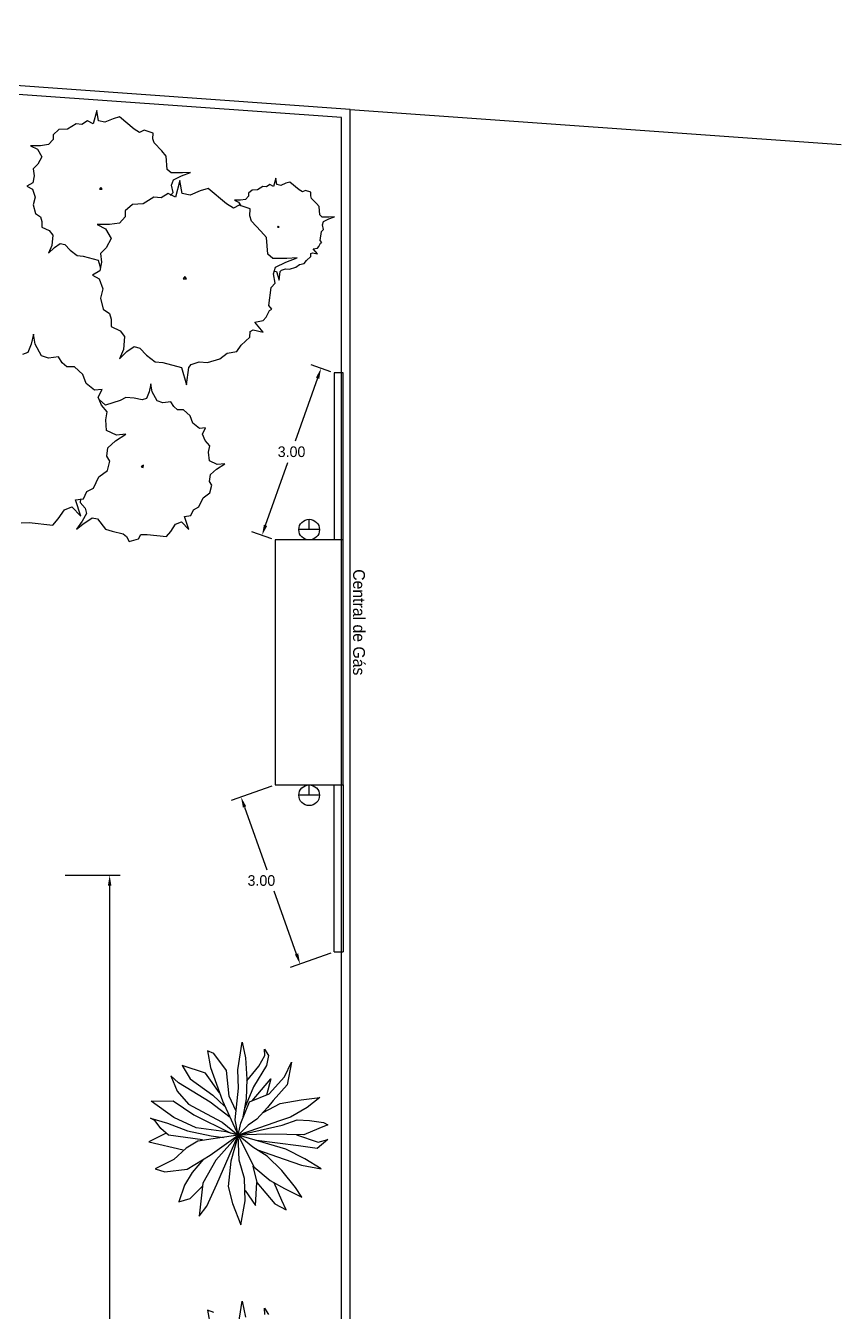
# Model space of a CAD drawing. Header units: millimetres. Extents: x 935 to 1399, y 512 to 900.
# Drawn here: x 1163.12 to 1176.93, y 855.47 to 877.26 of the extents above; entities that cross this region are included whole.
import ezdxf

# ---------------------------------------------------------------- set-up
doc = ezdxf.new("R2010")
doc.units = ezdxf.units.MM
for name, color, linetype in [('paredes', 5, 'Continuous'), ('terrenos', 3, 'Continuous'), ('VEGETAÇÃO', 3, 'Continuous')]:
    doc.layers.add(name, color=color, linetype=linetype)
doc.dimstyles.get("Standard").update_dxf_attribs({"dimtxt": 0.18, "dimasz": 0.18, "dimexe": 0.18, "dimexo": 0.0625, "dimgap": 0.09, "dimtad": 0, "dimtih": 1, "dimtoh": 1, "dimdec": 4, "dimzin": 0, "dimdsep": 46, "dimtxsty": 'Standard', "dimcen": 0.09, "dimadec": 0, "dimazin": 0, "dimtfac": 1, "dimtdec": 4, "dimtofl": 0, "dimtmove": 0, "dimatfit": 3, "dimfxl": 0, "dimtolj": 1, "dimtzin": 0, "dimarcsym": 0})

# ---------------------------------------------------------------- blocks, each defined once
blk = doc.blocks.new('*D58')
at = {"color": 0, "lineweight": -2, "transparency": 16777216}
for p, q in [((1163.794, 862.872), (1164.724, 862.872)), ((1164.544, 862.692), (1164.544, 851.552)), ((1164.544, 840.052), (1164.544, 851.192)), ((1163.794, 839.872), (1164.724, 839.872))]:
    blk.add_line(p, q, dxfattribs=at)
at = {"color": 0, "transparency": 16777216}
for points in [[(1164.514, 862.692), (1164.574, 862.692), (1164.544, 862.872)], [(1164.514, 840.052), (1164.574, 840.052), (1164.544, 839.872)]]:
    blk.add_solid(points, dxfattribs=at)
at = {"layer": 'Defpoints', "color": 0, "transparency": 16777216}
for p in [(1163.732, 862.872), (1163.732, 839.872), (1164.544, 839.872)]:
    blk.add_point(p, dxfattribs=at)
at = {"color": 0, "transparency": 16777216, "insert": (1164.544, 851.372), "char_height": 0.18, "attachment_point": 5}
blk.add_mtext('\\A1;23.0000', dxfattribs=at)

msp = doc.modelspace()

# ---------------------------------------------------------------- linework, layer by layer
for p, q in [((1168.28826, 871.40203), (1167.95384, 871.5202)), ((1168.06358, 871.29051), (1167.68716, 870.22523)), ((1167.18352, 868.79994), (1167.55995, 869.86523)), ((1167.28826, 868.57203), (1166.95384, 868.6902)), ((1166.71582, 859.57419), (1166.78724, 860.04212)), ((1166.78724, 860.04212), (1166.84438, 859.77457)), ((1166.20181, 859.89337), (1166.25436, 859.61182)), ((1166.30692, 859.84955), (1166.20181, 859.89337)), ((1166.52303, 859.56169), (1166.30692, 859.84955)), ((1166.84438, 859.77457), (1166.86771, 859.41776)), ((1167.07216, 859.63681), (1167.17151, 859.81838)), ((1167.17151, 859.81838), (1167.16561, 859.92468)), ((1167.16561, 859.92468), (1167.23573, 859.81838)), ((1167.23573, 859.81838), (1167.20073, 859.64931)), ((1166.16668, 859.51788), (1165.76958, 859.64931)), ((1165.76958, 859.64931), (1165.90968, 859.42407)), ((1166.40457, 859.18561), (1166.16668, 859.51788)), ((1166.25436, 859.61182), (1166.45292, 859.04845)), ((1166.56982, 859.12989), (1166.52303, 859.56169)), ((1166.72748, 859.26132), (1166.71582, 859.57419)), ((1166.86665, 859.38688), (1167.07216, 859.63681)), ((1167.20073, 859.64931), (1166.97872, 859.28632)), ((1167.5044, 859.45525), (1167.6213, 859.70562)), ((1167.6213, 859.70562), (1167.55118, 859.31763)), ((1165.71112, 859.35513), (1165.58256, 859.47407)), ((1165.58256, 859.47407), (1165.68779, 859.2112)), ((1165.9389, 859.2112), (1165.71112, 859.35513)), ((1165.90968, 859.42407), (1166.28935, 859.14239)), ((1166.97872, 859.28632), (1166.82451, 858.91933)), ((1166.86771, 859.41776), (1166.85605, 859.07976)), ((1166.95539, 859.04845), (1167.27072, 859.42407)), ((1167.27072, 859.42407), (1167.20073, 859.14239)), ((1167.24739, 859.16738), (1167.5044, 859.45525)), ((1167.55118, 859.31763), (1167.31161, 859.05476)), ((1165.68779, 859.2112), (1165.88045, 858.99214)), ((1166.24846, 859.02345), (1165.9389, 859.2112)), ((1166.28935, 859.14239), (1166.48804, 858.96082)), ((1166.68493, 858.87311), (1166.56982, 859.12989)), ((1166.66916, 858.72927), (1166.72748, 859.26132)), ((1166.85605, 859.07976), (1166.79239, 858.74292)), ((1166.9145, 859.02977), (1167.24739, 859.16738)), ((1167.42851, 859.00464), (1167.78486, 859.06726)), ((1167.78486, 859.06726), (1168.10032, 859.10476)), ((1168.10032, 859.10476), (1167.88997, 858.93583)), ((1165.24967, 859.04227), (1165.61768, 859.04845)), ((1165.62934, 858.7669), (1165.24967, 859.04227)), ((1165.61768, 859.04845), (1165.96813, 858.81071)), ((1165.88045, 858.99214), (1166.18425, 858.82939)), ((1166.58392, 858.76572), (1166.24846, 859.02345)), ((1166.45292, 859.04845), (1166.72111, 858.46962)), ((1166.7626, 858.67296), (1166.9145, 859.02977)), ((1167.21816, 858.93583), (1167.03717, 858.73558)), ((1167.14254, 858.85216), (1167.42851, 859.00464)), ((1167.31161, 859.05476), (1167.21816, 858.93583)), ((1167.88997, 858.93583), (1167.60374, 858.77308)), ((1165.238, 858.75426), (1165.52423, 858.67296)), ((1165.31389, 858.71045), (1165.238, 858.75426)), ((1165.41323, 858.57902), (1165.31389, 858.71045)), ((1165.52423, 858.67296), (1165.86302, 858.54152)), ((1166.00902, 858.59165), (1165.62934, 858.7669)), ((1165.96813, 858.81071), (1166.58392, 858.50535)), ((1166.18425, 858.82939), (1166.44715, 858.68546)), ((1166.44715, 858.68546), (1166.72111, 858.46962)), ((1166.72111, 858.46962), (1166.66916, 858.72927)), ((1166.72111, 858.46962), (1166.7626, 858.67296)), ((1167.22983, 858.64164), (1166.72111, 858.46962)), ((1166.89104, 858.63546), (1166.72111, 858.46962)), ((1166.72111, 858.46962), (1167.46351, 858.63546)), ((1167.03717, 858.73558), (1166.89104, 858.63546)), ((1167.40518, 858.70427), (1167.22983, 858.64164)), ((1167.60374, 858.77308), (1167.40518, 858.70427)), ((1167.46351, 858.63546), (1167.72051, 858.72927)), ((1167.72051, 858.72927), (1167.92496, 858.71677)), ((1167.92496, 858.71677), (1168.16453, 858.67928)), ((1168.24042, 858.64164), (1168.08275, 858.57902)), ((1168.16453, 858.67928), (1168.24042, 858.64164)), ((1165.50303, 858.50028), (1165.20878, 858.35378)), ((1165.54167, 858.4664), (1165.41323, 858.57902)), ((1166.11413, 858.38509), (1165.54167, 858.4664)), ((1165.86302, 858.54152), (1166.26026, 858.4539)), ((1166.51726, 858.52271), (1166.00902, 858.59165)), ((1166.37114, 858.41641), (1166.03825, 858.36628)), ((1166.24846, 858.1284), (1166.72111, 858.46962)), ((1166.26026, 858.4539), (1166.47196, 858.43005)), ((1166.72111, 858.46962), (1166.34204, 858.04078)), ((1166.35947, 857.63398), (1166.72111, 858.46962)), ((1166.72111, 858.46962), (1166.37114, 858.41641)), ((1166.72111, 858.46962), (1166.51726, 858.52271)), ((1166.72111, 858.46962), (1166.59315, 858.02828)), ((1167.18317, 858.48521), (1166.72111, 858.46962)), ((1166.72111, 858.46962), (1166.98449, 857.92816)), ((1166.73915, 858.04078), (1166.72111, 858.46962)), ((1166.96705, 858.26615), (1166.72111, 858.46962)), ((1167.52785, 858.22866), (1166.72111, 858.46962)), ((1167.54529, 858.4789), (1167.18317, 858.48521)), ((1167.83152, 858.47271), (1167.54529, 858.4789)), ((1167.70904, 858.47536), (1168.07686, 858.34746)), ((1168.08275, 858.57902), (1167.83152, 858.47271)), ((1165.20878, 858.35378), (1165.78701, 858.21603)), ((1165.83956, 858.24734), (1165.62934, 858.05341)), ((1166.03825, 858.36628), (1165.83956, 858.24734)), ((1167.2124, 858.10972), (1166.96705, 858.26615)), ((1167.74397, 858.28497), (1167.02788, 858.378)), ((1167.04538, 858.21622), (1167.49863, 858.05959)), ((1167.84908, 858.06591), (1167.52785, 858.22866)), ((1168.05942, 858.24116), (1167.74397, 858.28497)), ((1168.24042, 858.39127), (1168.05942, 858.24116)), ((1168.07686, 858.34746), (1168.24042, 858.39127)), ((1165.62934, 858.05341), (1165.31389, 857.89685)), ((1165.85712, 857.89067), (1166.24846, 858.1284)), ((1166.1342, 858.05899), (1165.9389, 857.83436)), ((1166.34204, 858.04078), (1166.12003, 857.65279)), ((1166.59315, 858.02828), (1166.55226, 857.59648)), ((1166.82682, 857.7341), (1166.73915, 858.04078)), ((1167.45774, 857.86553), (1167.2124, 858.10972)), ((1167.49863, 858.05959), (1167.79063, 857.95947)), ((1168.12364, 857.89685), (1167.84908, 858.06591)), ((1165.31389, 857.89685), (1165.47745, 857.84685)), ((1165.47745, 857.84685), (1165.85712, 857.89067)), ((1165.9389, 857.83436), (1165.81047, 857.62148)), ((1167.04294, 857.66529), (1166.97282, 857.94066)), ((1166.98449, 857.92816), (1167.25905, 857.6966)), ((1167.69141, 857.57767), (1167.45774, 857.86553)), ((1167.79063, 857.95947), (1168.12364, 857.89685)), ((1165.81047, 857.62148), (1165.71689, 857.33979)), ((1165.90968, 857.39624), (1166.10836, 857.59648)), ((1166.12003, 857.65279), (1166.06157, 857.09574)), ((1166.19014, 857.2648), (1166.35947, 857.63398)), ((1166.55226, 857.59648), (1166.62237, 857.30862)), ((1166.83849, 857.35243), (1166.82682, 857.7341)), ((1167.01371, 857.2773), (1167.03717, 857.66529)), ((1167.03717, 857.66529), (1167.34083, 857.3023)), ((1167.25905, 857.6966), (1167.5044, 857.56517)), ((1167.45774, 857.35861), (1167.32917, 857.65911)), ((1167.5044, 857.56517), (1167.79652, 857.41492)), ((1167.79652, 857.41492), (1167.69141, 857.57767)), ((1165.71689, 857.33979), (1165.90968, 857.39624)), ((1166.7626, 856.94562), (1166.83849, 857.35243)), ((1166.83849, 857.52767), (1167.01371, 857.2773)), ((1167.53362, 857.20218), (1167.45774, 857.35861)), ((1166.06157, 857.09574), (1166.19014, 857.2648)), ((1166.62237, 857.30862), (1166.7626, 856.94562)), ((1167.34083, 857.3023), (1167.53362, 857.20218)), ((1166.71582, 855.18446), (1166.78724, 855.65239)), ((1166.78724, 855.65239), (1166.84438, 855.38484)), ((1166.20181, 855.50364), (1166.25436, 855.22209)), ((1166.30692, 855.45982), (1166.20181, 855.50364)), ((1167.17151, 855.42865), (1167.16561, 855.53495)), ((1167.16561, 855.53495), (1167.23573, 855.42865))]:
    msp.add_line(p, q)
at = {"color": 7}
for p, q in [((1167.28826, 864.38038), (1166.59875, 864.13674)), ((1166.82843, 864.02699), (1167.20486, 862.96171)), ((1167.70849, 861.53642), (1167.33207, 862.60171)), ((1168.28826, 861.55038), (1167.59875, 861.30674))]:
    msp.add_line(p, q, dxfattribs=at)
at = {"color": 5}
msp.add_line((1168.34719, 861.5712), (1168.49719, 861.5712), dxfattribs=at)
for points in [[(1168.0353, 871.30051), (1168.09187, 871.28052), (1168.12355, 871.46023)], [(1167.15524, 868.80994), (1167.21181, 868.78995), (1167.12355, 868.63023)]]:
    msp.add_solid(points)
at = {"color": 7}
for points in [[(1166.85672, 864.03699), (1166.80015, 864.017), (1166.76846, 864.19671)], [(1167.73678, 861.54642), (1167.68021, 861.52643), (1167.76846, 861.36671)]]:
    msp.add_solid(points, dxfattribs=at)
at = {"layer": 'paredes'}
for p, q in [((1168.34719, 871.3812), (1168.34719, 868.5512)), ((1168.49719, 871.3812), (1168.34719, 871.3812)), ((1168.49719, 868.5512), (1168.49719, 871.3812)), ((1167.92219, 868.7262), (1167.92219, 868.9012)), ((1168.09719, 868.7262), (1167.74719, 868.7262)), ((1168.49719, 868.5512), (1167.34719, 868.5512)), ((1167.34719, 868.5512), (1167.34719, 864.5512)), ((1168.49719, 864.4012), (1168.49719, 868.5512)), ((1167.34719, 866.6012), (1167.34719, 866.3512)), ((1167.34719, 864.5512), (1167.34719, 864.4012)), ((1167.34719, 864.4012), (1168.49719, 864.4012)), ((1167.92219, 864.2262), (1167.92219, 864.4012)), ((1168.34719, 861.5712), (1168.34719, 864.4012)), ((1168.49719, 864.4012), (1168.49719, 861.5712)), ((1168.09719, 864.2262), (1167.74719, 864.2262))]:
    msp.add_line(p, q, dxfattribs=at)
for centre in [(1167.92219, 868.7262), (1167.92219, 864.2262)]:
    msp.add_circle(centre, 0.175, dxfattribs=at)
at = {"layer": 'terrenos', "color": 7}
msp.add_lwpolyline([(1150.75276, 833.62187), (1168.61641, 833.62187), (1168.61641, 875.84655), (1157.99878, 876.60525), (1147.27273, 877.33332), (1139.49399, 877.41495), (1139.49399, 833.77187)], dxfattribs=at)
at = {"layer": 'VEGETAÇÃO', "color": 7}
msp.add_line((1168.61641, 875.84655), (1176.92895, 875.25256), dxfattribs=at)
for points in [[(1150.75276, 833.62187), (1168.61641, 833.62187), (1168.61641, 875.84655), (1157.99878, 876.60525), (1147.27273, 877.33332), (1139.49399, 877.41495), (1139.49399, 833.77187)], [(1168.46641, 833.92187), (1168.46641, 875.70689), (1157.98835, 876.45562), (1147.26686, 877.18337), (1139.64399, 877.26337), (1139.64399, 833.77187)]]:
    msp.add_lwpolyline(points, dxfattribs=at)
at = {"layer": 'VEGETAÇÃO', "color": 253}
for points in [[(1165.57271, 874.38912), (1165.61684, 874.4376), (1165.59394, 874.56475), (1165.62446, 874.65277), (1165.76179, 874.72125), (1165.91436, 874.77992), (1165.77704, 874.77015), (1165.58631, 874.77015), (1165.51766, 874.82882), (1165.50239, 875.05377), (1165.42611, 875.1418), (1165.29641, 875.27872), (1165.27351, 875.3472), (1165.28114, 875.445), (1165.12856, 875.4939), (1165.05226, 875.45477), (1164.96074, 875.51347), (1164.70896, 875.71885), (1164.60216, 875.68952), (1164.46484, 875.63082), (1164.35804, 875.6504), (1164.32751, 875.82645), (1164.26649, 875.6015), (1164.16731, 875.6504), (1164.07574, 875.5917), (1163.97656, 875.6015), (1163.83161, 875.51347), (1163.68666, 875.50367), (1163.58749, 875.41565), (1163.58749, 875.33742), (1163.51119, 875.2494), (1163.37386, 875.22982), (1163.20604, 875.22982), (1163.32046, 875.17115), (1163.39676, 875.044), (1163.32809, 874.91685), (1163.25181, 874.8386), (1163.26706, 874.72125), (1163.24419, 874.60387), (1163.14499, 874.5452), (1163.23656, 874.4963), (1163.28231, 874.35937), (1163.25181, 874.23222), (1163.28996, 874.0855), (1163.37386, 874.02682), (1163.39676, 873.94857), (1163.39676, 873.85077), (1163.51884, 873.7921), (1163.57986, 873.71385), (1163.56461, 873.5378), (1163.51119, 873.41065), (1163.61036, 873.50845), (1163.70956, 873.57692), (1163.78584, 873.55735), (1163.87739, 873.45955), (1163.99184, 873.37152), (1164.09864, 873.36175), (1164.35039, 873.29327), (1164.39119, 873.1538)], [(1167.33374, 873.1085), (1167.37094, 873.0984), (1167.41384, 872.95167), (1167.43291, 873.0984), (1167.45199, 873.12285), (1167.51874, 873.1473), (1167.59026, 873.14117), (1167.69516, 873.17175), (1167.75716, 873.22065), (1167.83821, 873.23287), (1167.87636, 873.2879), (1167.94789, 873.35512), (1167.95266, 873.40405), (1167.97649, 873.41627), (1168.06231, 873.39792), (1167.99079, 873.4835), (1168.06231, 873.49572), (1168.08616, 873.5263), (1168.11476, 873.5813), (1168.13384, 873.59352), (1168.11001, 873.6241), (1168.12906, 873.77692), (1168.16244, 873.8136), (1168.14814, 873.89307), (1168.16721, 873.94807), (1168.25304, 873.99087), (1168.34841, 874.02755), (1168.26259, 874.02142), (1168.14339, 874.02142), (1168.10046, 874.0581), (1168.09094, 874.19872), (1168.04324, 874.25372), (1167.96219, 874.3393), (1167.94789, 874.3821), (1167.95266, 874.44322), (1167.85729, 874.47377), (1167.80961, 874.44932), (1167.75239, 874.486), (1167.59504, 874.61437), (1167.52829, 874.59605), (1167.44246, 874.55937), (1167.37569, 874.5716), (1167.35664, 874.68162), (1167.31849, 874.54102), (1167.25649, 874.5716), (1167.19929, 874.53492), (1167.13729, 874.54102), (1167.04669, 874.486), (1166.95611, 874.4799), (1166.89411, 874.42487), (1166.89411, 874.37597), (1166.84644, 874.32097), (1166.76061, 874.30875), (1166.65571, 874.30875), (1166.72721, 874.27207), (1166.76356, 874.21147)], [(1163.04415, 868.8444), (1163.18009, 868.84575), (1163.58402, 868.80348), (1163.67558, 868.90732), (1163.77896, 869.06275), (1163.90404, 869.11548), (1164.05653, 868.95232), (1163.96625, 869.22932), (1164.10345, 869.24614), (1164.15898, 869.37021), (1164.26938, 869.42793), (1164.36062, 869.61926), (1164.50549, 869.72879), (1164.54887, 869.88879), (1164.49527, 869.97059), (1164.51473, 870.11488), (1164.6449, 870.2294), (1164.82039, 870.34438), (1164.66054, 870.32737), (1164.49367, 870.40803), (1164.47836, 870.588), (1164.50452, 870.7221), (1164.40816, 870.83435), (1164.35169, 870.97273), (1164.41518, 871.10203), (1164.28596, 871.09046), (1164.1443, 871.20226), (1164.08911, 871.3561), (1163.94869, 871.48336), (1163.82075, 871.48722), (1163.74323, 871.55335), (1163.67623, 871.65561), (1163.5084, 871.63336), (1163.39098, 871.67335), (1163.28633, 871.86786), (1163.25505, 872.0374), (1163.21837, 871.86718), (1163.16157, 871.72765), (1163.06841, 871.69585)], [(1164.0534, 869.24977), (1164.04306, 869.18504), (1164.1319, 869.09124), (1164.15461, 869.00088), (1164.07727, 868.86835), (1163.98181, 868.73565), (1164.09131, 868.81909), (1164.25084, 868.92361), (1164.34042, 868.91216), (1164.47648, 868.73237), (1164.58853, 868.70055), (1164.77206, 868.6571), (1164.82874, 868.61238), (1164.87596, 868.52639), (1165.03038, 868.56911), (1165.07276, 868.64365), (1165.18148, 868.64471), (1165.50464, 868.61092), (1165.5779, 868.69398), (1165.66059, 868.81834), (1165.76065, 868.8605), (1165.88267, 868.72997), (1165.81043, 868.95157), (1165.92018, 868.96502), (1165.96461, 869.06431), (1166.05293, 869.11047), (1166.12593, 869.26354), (1166.2418, 869.35117), (1166.27652, 869.47916), (1166.23364, 869.54459), (1166.24922, 869.66003), (1166.35336, 869.75167), (1166.49373, 869.84364), (1166.36587, 869.83001), (1166.23236, 869.89455), (1166.22012, 870.03854), (1166.24103, 870.14579), (1166.16396, 870.23559), (1166.11877, 870.34631), (1166.16959, 870.44975), (1166.06619, 870.44047), (1165.95288, 870.52992), (1165.90871, 870.65299), (1165.79638, 870.75481), (1165.69405, 870.75791), (1165.63201, 870.81081), (1165.57841, 870.89261), (1165.44414, 870.87479), (1165.35021, 870.90679), (1165.26648, 871.06241), (1165.24149, 871.19804), (1165.21213, 871.06188), (1165.16668, 870.95024), (1165.09216, 870.92481), (1164.96198, 870.95644), (1164.81801, 870.96734), (1164.72332, 870.91699), (1164.47522, 870.83629), (1164.36465, 870.93059)]]:
    msp.add_lwpolyline(points, dxfattribs=at)
for points in [[(1165.73311, 874.63965), (1165.65681, 874.35847), (1165.53284, 874.4196), (1165.41839, 874.34625), (1165.29441, 874.35847), (1165.11324, 874.24845), (1164.93204, 874.23622), (1164.80806, 874.12617), (1164.80806, 874.02837), (1164.71271, 873.91835), (1164.54106, 873.8939), (1164.33126, 873.8939), (1164.47429, 873.82052), (1164.56966, 873.6616), (1164.48384, 873.50267), (1164.38846, 873.40485), (1164.40754, 873.25815), (1164.37894, 873.11145), (1164.25496, 873.0381), (1164.36939, 872.97695), (1164.42661, 872.8058), (1164.38846, 872.64687), (1164.43616, 872.46347), (1164.54106, 872.39012), (1164.56966, 872.29232), (1164.56966, 872.17007), (1164.72224, 872.0967), (1164.79854, 871.9989), (1164.77946, 871.77885), (1164.71271, 871.6199), (1164.83669, 871.74217), (1164.96066, 871.82775), (1165.05601, 871.8033), (1165.17046, 871.68102), (1165.31349, 871.571), (1165.44701, 871.55877), (1165.76171, 871.4732), (1165.84754, 871.17977), (1165.88569, 871.4732), (1165.92384, 871.5221), (1166.05734, 871.571), (1166.20039, 871.55877), (1166.41019, 871.6199), (1166.53416, 871.71772), (1166.69626, 871.74217), (1166.77256, 871.8522), (1166.91561, 871.98667), (1166.92514, 872.08447), (1166.97284, 872.10892), (1167.14449, 872.07225), (1167.00144, 872.24342), (1167.14449, 872.26787), (1167.19216, 872.329), (1167.24939, 872.43902), (1167.28754, 872.46347), (1167.23984, 872.5246), (1167.27799, 872.83025), (1167.34474, 872.9036), (1167.31614, 873.06255), (1167.35429, 873.17257), (1167.52594, 873.25815), (1167.71666, 873.3315), (1167.54501, 873.31927), (1167.30661, 873.31927), (1167.22079, 873.39262), (1167.20171, 873.67382), (1167.10634, 873.78385), (1166.94421, 873.95502), (1166.91561, 874.0406), (1166.92514, 874.16285), (1166.73441, 874.224), (1166.63906, 874.17507), (1166.52461, 874.24845), (1166.20991, 874.50517), (1166.07641, 874.4685), (1165.90476, 874.39515), (1165.77124, 874.4196)], [(1164.39616, 874.52562), (1164.37329, 874.4963), (1164.41906, 874.4963)], [(1164.39616, 874.52562), (1164.37329, 874.4963), (1164.41906, 874.4963)], [(1167.39954, 873.86862), (1167.38524, 873.85027), (1167.41384, 873.85027)], [(1165.81894, 873.01365), (1165.79031, 872.97695), (1165.84754, 872.97695)], [(1165.11232, 869.78041), (1165.11538, 869.81748), (1165.0771, 869.79239)], [(1165.11232, 869.78041), (1165.11538, 869.81748), (1165.0771, 869.79239)]]:
    msp.add_lwpolyline(points, close=True, dxfattribs=at)

# ---------------------------------------------------------------- texts
at = {"color": 7}
msp.add_text('3.00', height=0.18, dxfattribs=at).set_placement((1166.87846, 862.69171))
at = {"insert": (1167.62355, 870.04523), "char_height": 0.18, "attachment_point": 5}
msp.add_mtext('3.00', dxfattribs=at)
at = {"insert": (1168.86607, 868.05589), "char_height": 0.2, "width": 3.8469, "attachment_point": 1, "rotation": 270}
msp.add_mtext('Central de Gás', dxfattribs=at)

# ---------------------------------------------------------------- dimensions: what is measured, and where the dimension line sits
at = {"color": 7}
dim = msp.add_linear_dim(base=(1164.54402, 839.87187), p1=(1163.73157, 862.87187), p2=(1163.73157, 839.87187), angle=90, dimstyle='Standard', dxfattribs=at)
dim.commit()
dim.dimension.update_dxf_attribs({"geometry": '*D58', "text_midpoint": (1164.54402, 851.37187)})

doc.saveas('drawing.dxf')
